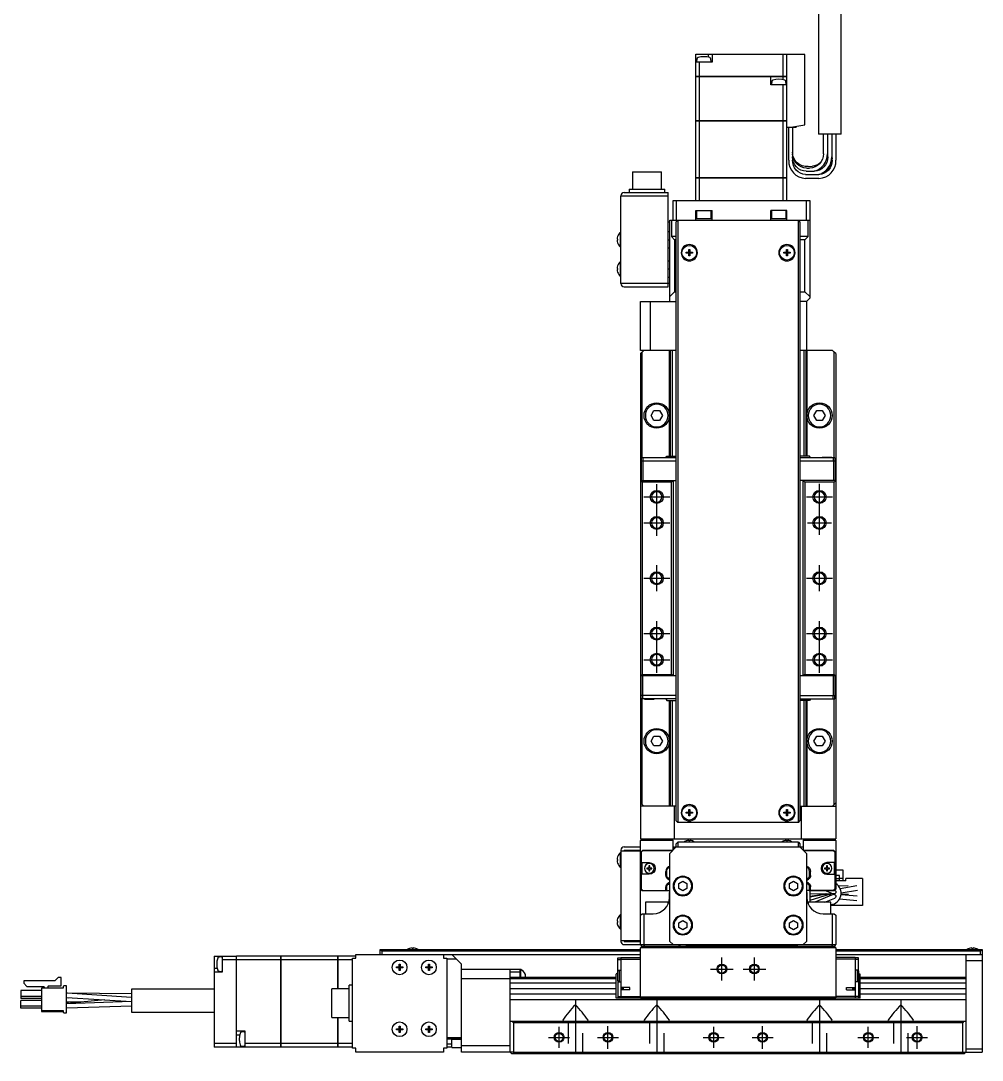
# Model space of a CAD drawing. Extents: x 0 to 1275, y -8 to 1015.
# Drawn here: x 334.2 to 629.6, y 322.2 to 641.4 of the extents above; entities that cross this region are included whole.
import ezdxf

# ---------------------------------------------------------------- set-up
doc = ezdxf.new("R2010")
doc.units = 0
doc.header["$LTSCALE"] = 0.5
doc.linetypes.add('CENTER', pattern=[50.8, 31.75, -6.35, 6.35, -6.35])
doc.linetypes.add('DASHED', pattern=[19.05, 12.7, -6.35])
for name, color, linetype in [('MSM_CENTER', 1, 'CENTER'), ('MSM_CONTINUOUS', 7, 'CONTINUOUS'), ('MSM_DASHED', 4, 'DASHED'), ('MSM_NARROW', 5, 'CONTINUOUS')]:
    doc.layers.add(name, color=color, linetype=linetype)

msp = doc.modelspace()

# ---------------------------------------------------------------- linework, layer by layer
at = {"layer": 'MSM_CENTER'}
for p, q in [((529.57, 483.21), (529.57, 499.21)), ((579.57, 483.56), (579.57, 499.21)), ((525.57, 495.21), (533.57, 495.21)), ((575.57, 495.21), (583.57, 495.21)), ((525.57, 487.21), (533.57, 487.21)), ((575.92, 487.21), (583.22, 487.21)), ((529.57, 466.21), (529.57, 474.21)), ((579.57, 466.21), (579.57, 474.21)), ((525.57, 470.21), (533.57, 470.21)), ((575.57, 470.21), (583.57, 470.21)), ((529.57, 441.21), (529.57, 457.21)), ((579.57, 441.21), (579.57, 457.21)), ((525.57, 453.21), (533.57, 453.21)), ((575.57, 453.21), (583.57, 453.21)), ((525.57, 445.21), (533.57, 445.21)), ((575.57, 445.21), (583.57, 445.21)), ((549.57, 346.71), (549.57, 353.71)), ((559.57, 346.71), (559.57, 353.71)), ((546.07, 350.21), (553.07, 350.21)), ((556.07, 350.21), (563.07, 350.21)), ((504.57, 340.71), (504.57, 322.21)), ((529.57, 340.71), (529.57, 322.21)), ((579.57, 340.71), (579.57, 322.21)), ((604.57, 340.71), (604.57, 322.21)), ((499.57, 325.98), (499.57, 332.44)), ((514.57, 325.71), (514.57, 332.71)), ((547.07, 325.98), (547.07, 332.44)), ((562.07, 325.71), (562.07, 332.71)), ((594.57, 325.98), (594.57, 332.44)), ((609.57, 325.71), (609.57, 332.71)), ((496.34, 329.21), (502.8, 329.21)), ((511.34, 329.21), (517.8, 329.21)), ((543.84, 329.21), (550.3, 329.21)), ((558.84, 329.21), (565.3, 329.21)), ((591.34, 329.21), (597.8, 329.21)), ((606.34, 329.21), (612.8, 329.21))]:
    msp.add_line(p, q, dxfattribs=at)
at = {"layer": 'MSM_CONTINUOUS'}
for p, q in [((579.22, 656.61), (579.22, 606.61)), ((586.22, 606.61), (586.22, 656.61)), ((541.57, 624.32), (541.57, 631.21)), ((541.57, 631.21), (569.57, 631.21)), ((541.9, 629.68), (541.83, 628.92)), ((545.32, 631.21), (545.32, 630.27)), ((546.3, 628.92), (546.23, 629.68)), ((546.57, 631.21), (546.57, 628.71)), ((568.41, 624.32), (568.41, 631.21)), ((569.57, 593.21), (569.57, 631.21)), ((575.07, 631.11), (569.57, 631.11)), ((575.07, 609.47), (575.07, 631.11)), ((546.57, 628.71), (541.57, 628.71)), ((542.72, 624.32), (542.72, 628.71)), ((541.57, 624.32), (569.57, 624.32)), ((541.57, 610.71), (541.57, 624.31)), ((569.57, 624.31), (541.57, 624.31)), ((541.58, 624.31), (541.58, 624.32)), ((542.72, 624.31), (542.72, 624.32)), ((542.72, 610.71), (542.72, 624.31)), ((564.57, 621.81), (564.57, 624.31)), ((564.9, 622.79), (564.83, 622.03)), ((568.32, 624.31), (568.32, 623.38)), ((568.41, 624.31), (568.41, 624.32)), ((569.3, 622.03), (569.23, 622.79)), ((569.56, 624.31), (569.56, 624.32)), ((569.57, 621.81), (564.57, 621.81)), ((568.41, 610.71), (568.41, 621.81)), ((541.57, 610.71), (569.57, 610.71)), ((541.57, 593.21), (541.57, 610.7)), ((569.57, 610.7), (541.57, 610.7)), ((541.58, 610.71), (541.58, 610.7)), ((542.72, 610.71), (542.72, 610.7)), ((542.72, 593.21), (542.72, 610.7)), ((568.41, 610.71), (568.41, 610.7)), ((568.41, 593.21), (568.41, 610.7)), ((569.56, 610.71), (569.56, 610.7)), ((572.37, 608.61), (569.57, 608.61)), ((570.12, 598.61), (570.12, 608.61)), ((570.17, 608.61), (575.07, 609.47)), ((571.32, 608.61), (571.32, 598.61)), ((572.37, 608.61), (572.37, 609)), ((586.22, 606.61), (579.22, 606.61)), ((580.82, 600.61), (580.82, 606.61)), ((582.02, 606.61), (582.02, 599.61)), ((582.12, 599.61), (582.12, 606.61)), ((583.32, 606.61), (583.32, 599.61)), ((583.42, 598.61), (583.42, 606.61)), ((584.62, 606.61), (584.62, 598.61)), ((571.32, 601.09), (571.32, 600.85)), ((581.96, 598.9), (582.12, 600.11)), ((582.02, 599.61), (581.96, 598.9)), ((581.96, 598.9), (581.96, 598.87)), ((581.96, 598.87), (581.96, 598.9)), ((522.14, 595.01), (530.99, 595.01)), ((522.14, 595.01), (522.14, 589.71)), ((530.99, 589.71), (530.99, 595.01)), ((575.32, 594.21), (579.41, 594.21)), ((575.48, 595.21), (577.95, 595.21)), ((575.63, 596.21), (576.51, 596.21)), ((576.08, 596.68), (577.47, 596.81)), ((579.41, 594.22), (579.37, 594.21)), ((541.57, 593.21), (569.57, 593.21)), ((541.57, 586.21), (541.57, 593.2)), ((569.57, 593.2), (541.57, 593.2)), ((541.58, 593.21), (541.58, 593.2)), ((542.72, 593.21), (542.72, 593.2)), ((542.72, 586.21), (542.72, 593.2)), ((568.41, 593.21), (568.41, 593.2)), ((568.41, 586.21), (568.41, 593.2)), ((569.56, 593.21), (569.56, 593.2)), ((569.57, 586.21), (569.57, 593.2)), ((579.41, 593.01), (575.32, 593.01)), ((518.57, 560.71), (518.57, 587.71)), ((518.57, 587.71), (533.07, 587.71)), ((519.57, 588.71), (533.07, 588.71)), ((521.07, 589.71), (532.07, 589.71)), ((521.07, 589.71), (521.07, 588.71)), ((532.07, 588.71), (532.07, 589.71)), ((533.07, 559.71), (533.07, 588.71)), ((534.57, 580.21), (534.57, 586.21)), ((534.57, 586.21), (576.57, 586.21)), ((535.57, 586.21), (535.57, 580.21)), ((575.57, 580.21), (575.57, 586.21)), ((576.57, 586.21), (576.57, 556.21)), ((541.57, 583.21), (546.57, 583.21)), ((541.57, 580.21), (541.57, 583.21)), ((541.82, 583.21), (541.82, 580.71)), ((546.32, 580.71), (546.32, 583.21)), ((546.57, 580.21), (546.57, 583.21)), ((569.57, 583.21), (564.57, 583.21)), ((564.57, 580.21), (564.57, 583.21)), ((564.82, 583.21), (564.82, 580.71)), ((569.32, 580.71), (569.32, 583.21)), ((569.57, 580.21), (569.57, 583.21)), ((533.07, 579.71), (533.57, 579.71)), ((533.57, 580.21), (576.57, 580.21)), ((533.57, 555.21), (533.57, 580.21)), ((534.07, 580.21), (534.07, 575.21)), ((536.07, 580.21), (535.57, 579.71)), ((535.57, 395.71), (535.57, 579.71)), ((536.07, 580.21), (536.07, 395.21)), ((541.82, 580.71), (546.32, 580.71)), ((564.82, 580.71), (569.32, 580.71)), ((573.07, 395.21), (573.07, 580.21)), ((573.57, 579.71), (573.07, 580.21)), ((573.57, 579.71), (573.57, 395.71)), ((576.07, 575.21), (576.07, 580.21)), ((517.53, 575.19), (517.53, 575.18)), ((518.38, 571.96), (518.38, 576.46)), ((518.57, 576.46), (518.38, 576.46)), ((533.07, 576.71), (533.57, 576.71)), ((534.07, 575.21), (535.07, 574.21)), ((535.57, 575.21), (534.07, 575.21)), ((576.07, 575.21), (573.57, 575.21)), ((575.07, 574.21), (576.07, 575.21)), ((517.38, 574.39), (517.53, 574.39)), ((517.53, 574.03), (517.38, 574.03)), ((517.53, 574.39), (517.53, 574.03)), ((517.53, 573.23), (517.53, 573.23)), ((518.38, 571.96), (518.57, 571.96)), ((533.07, 574.21), (533.57, 574.21)), ((533.07, 571.71), (533.57, 571.71)), ((535.07, 574.21), (535.07, 558.21)), ((535.57, 574.21), (535.07, 574.21)), ((575.07, 574.21), (573.57, 574.21)), ((575.07, 558.21), (575.07, 574.21)), ((538.59, 570.03), (538.59, 570.39)), ((538.59, 570.39), (539.39, 570.39)), ((539.39, 570.03), (538.59, 570.03)), ((539.37, 570.03), (539.37, 570.39)), ((539.39, 571.18), (539.75, 571.18)), ((539.39, 570.39), (539.39, 571.18)), ((539.39, 570.4), (539.75, 570.4)), ((539.39, 569.23), (539.39, 570.03)), ((539.75, 570.01), (539.39, 570.01)), ((539.75, 569.23), (539.39, 569.23)), ((539.75, 571.18), (539.75, 570.39)), ((539.75, 570.39), (540.54, 570.39)), ((539.75, 570.03), (539.75, 569.23)), ((540.54, 570.03), (539.75, 570.03)), ((539.76, 570.39), (539.76, 570.03)), ((540.54, 570.39), (540.54, 570.03)), ((568.59, 570.03), (568.59, 570.39)), ((568.59, 570.39), (569.39, 570.39)), ((569.39, 570.03), (568.59, 570.03)), ((569.37, 570.03), (569.37, 570.39)), ((569.39, 571.18), (569.75, 571.18)), ((569.39, 570.39), (569.39, 571.18)), ((569.39, 570.4), (569.75, 570.4)), ((569.39, 569.23), (569.39, 570.03)), ((569.75, 570.01), (569.39, 570.01)), ((569.75, 569.23), (569.39, 569.23)), ((569.75, 571.18), (569.75, 570.39)), ((569.75, 570.39), (570.54, 570.39)), ((569.75, 570.03), (569.75, 569.23)), ((570.54, 570.03), (569.75, 570.03)), ((569.76, 570.39), (569.76, 570.03)), ((570.54, 570.39), (570.54, 570.03)), ((517.38, 565.39), (517.53, 565.39)), ((517.53, 566.19), (517.53, 566.18)), ((517.53, 565.39), (517.53, 565.03)), ((518.38, 562.96), (518.38, 567.46)), ((518.57, 567.46), (518.38, 567.46)), ((533.07, 567.71), (533.57, 567.71)), ((533.07, 565.21), (533.57, 565.21)), ((517.53, 565.03), (517.38, 565.03)), ((517.53, 564.23), (517.53, 564.23)), ((518.38, 562.96), (518.57, 562.96)), ((533.07, 562.71), (533.57, 562.71)), ((533.57, 560.71), (518.57, 560.71)), ((519.57, 559.71), (533.07, 559.71)), ((533.57, 556.71), (535.07, 558.21)), ((535.07, 558.21), (535.57, 558.21)), ((573.57, 558.21), (575.07, 558.21)), ((575.07, 558.21), (576.57, 556.71)), ((575.57, 555.21), (576.57, 556.21)), ((524.57, 540.21), (524.57, 555.21)), ((524.57, 555.21), (535.57, 555.21)), ((527.57, 555.21), (527.57, 540.21)), ((575.57, 555.21), (573.57, 555.21)), ((575.57, 555.21), (575.57, 540.21)), ((535.57, 540.21), (524.57, 540.21)), ((525.57, 540.21), (524.57, 539.21)), ((525.07, 507.21), (525.07, 539.71)), ((533.47, 507.71), (533.47, 540.21)), ((533.77, 507.71), (533.77, 540.21)), ((534.27, 540.21), (534.27, 507.71)), ((583.57, 540.21), (573.57, 540.21)), ((574.86, 507.71), (574.86, 540.21)), ((575.37, 540.21), (575.37, 507.71)), ((575.67, 540.21), (575.67, 507.71)), ((584.07, 539.71), (583.57, 540.21)), ((584.07, 507.21), (584.07, 539.71)), ((584.57, 539.21), (584.07, 539.71)), ((524.57, 539.21), (524.57, 390.21)), ((584.57, 539.21), (584.57, 390.21)), ((527.83, 520.21), (528.7, 521.71)), ((528.7, 521.71), (530.43, 521.71)), ((530.43, 521.71), (531.3, 520.21)), ((577.83, 520.21), (578.7, 521.71)), ((578.7, 521.71), (580.43, 521.71)), ((580.43, 521.71), (581.3, 520.21)), ((528.7, 518.71), (527.83, 520.21)), ((530.43, 518.71), (528.7, 518.71)), ((531.3, 520.21), (530.43, 518.71)), ((578.7, 518.71), (577.83, 520.21)), ((580.43, 518.71), (578.7, 518.71)), ((581.3, 520.21), (580.43, 518.71)), ((532.34, 507.21), (532.64, 507.71)), ((532.64, 507.71), (535.57, 507.71)), ((576.5, 507.71), (573.57, 507.71)), ((576.8, 507.21), (576.5, 507.71)), ((524.77, 506.21), (524.77, 500.21)), ((535.57, 506.21), (524.77, 506.21)), ((524.82, 507.21), (524.82, 506.21)), ((535.57, 507.21), (524.82, 507.21)), ((525.27, 506.21), (525.27, 500.21)), ((525.32, 507.21), (525.32, 506.21)), ((528.77, 507.26), (525.77, 507.26)), ((525.77, 507.26), (525.77, 507.21)), ((528.77, 507.21), (528.77, 507.26)), ((584.32, 507.21), (573.57, 507.21)), ((584.37, 506.21), (573.57, 506.21)), ((583.37, 507.31), (580.37, 507.31)), ((580.37, 507.31), (580.37, 507.21)), ((583.37, 507.21), (583.37, 507.31)), ((583.82, 507.21), (583.82, 506.21)), ((583.87, 506.21), (583.87, 500.21)), ((584.32, 507.21), (584.32, 506.21)), ((584.37, 506.21), (584.37, 500.21)), ((525.07, 499.71), (524.57, 500.21)), ((524.57, 500.21), (535.57, 500.21)), ((525.07, 499.71), (525.07, 440.71)), ((534.07, 499.71), (525.07, 499.71)), ((534.07, 499.71), (534.57, 500.21)), ((534.07, 440.71), (534.07, 499.71)), ((534.57, 500.21), (534.57, 440.21)), ((584.57, 500.21), (573.57, 500.21)), ((574.57, 440.21), (574.57, 500.21)), ((574.57, 500.21), (575.07, 499.71)), ((575.07, 499.71), (575.07, 440.71)), ((584.07, 499.71), (575.07, 499.71)), ((584.57, 500.21), (584.07, 499.71)), ((584.07, 440.71), (584.07, 499.71)), ((524.57, 440.21), (525.07, 440.71)), ((525.07, 440.71), (534.07, 440.71)), ((534.57, 440.21), (534.07, 440.71)), ((575.07, 440.71), (574.57, 440.21)), ((575.07, 440.71), (584.07, 440.71)), ((584.07, 440.71), (584.57, 440.21)), ((535.57, 440.21), (524.57, 440.21)), ((524.77, 434.21), (524.77, 440.21)), ((525.27, 434.21), (525.27, 440.21)), ((584.57, 440.21), (573.57, 440.21)), ((583.87, 434.21), (583.87, 440.21)), ((584.37, 434.21), (584.37, 440.21)), ((535.57, 434.21), (524.77, 434.21)), ((524.82, 433.21), (524.82, 434.21)), ((525.32, 433.21), (525.32, 434.21)), ((573.57, 434.21), (584.37, 434.21)), ((583.82, 433.21), (583.82, 434.21)), ((584.32, 433.21), (584.32, 434.21)), ((535.57, 433.21), (524.82, 433.21)), ((525.07, 400.71), (525.07, 433.21)), ((525.77, 433.21), (525.77, 433.11)), ((525.77, 433.11), (528.77, 433.11)), ((528.77, 433.11), (528.77, 433.21)), ((532.34, 433.21), (532.64, 432.71)), ((532.64, 432.71), (535.57, 432.71)), ((533.47, 400.21), (533.47, 432.71)), ((533.77, 400.21), (533.77, 432.71)), ((534.27, 432.71), (534.27, 400.21)), ((573.57, 433.21), (584.32, 433.21)), ((576.5, 432.71), (573.57, 432.71)), ((574.86, 400.21), (574.86, 432.71)), ((575.37, 432.71), (575.37, 400.21)), ((575.67, 432.71), (575.67, 400.21)), ((576.8, 433.21), (576.5, 432.71)), ((580.37, 433.21), (580.37, 433.16)), ((580.37, 433.16), (583.37, 433.16)), ((583.37, 433.16), (583.37, 433.21)), ((584.07, 400.71), (584.07, 433.21)), ((527.83, 420.21), (528.7, 421.71)), ((528.7, 421.71), (530.43, 421.71)), ((530.43, 421.71), (531.3, 420.21)), ((577.83, 420.21), (578.7, 421.71)), ((578.7, 421.71), (580.43, 421.71)), ((580.43, 421.71), (581.3, 420.21)), ((528.7, 418.71), (527.83, 420.21)), ((530.43, 418.71), (528.7, 418.71)), ((531.3, 420.21), (530.43, 418.71)), ((578.7, 418.71), (577.83, 420.21)), ((580.43, 418.71), (578.7, 418.71)), ((581.3, 420.21), (580.43, 418.71)), ((524.57, 401.21), (525.57, 400.21)), ((535.57, 400.21), (524.57, 400.21)), ((535.07, 390.21), (535.07, 400.21)), ((539.39, 399.18), (539.75, 399.18)), ((539.39, 398.39), (539.39, 399.18)), ((539.75, 399.18), (539.75, 398.39)), ((569.39, 399.18), (569.75, 399.18)), ((569.39, 398.39), (569.39, 399.18)), ((569.75, 399.18), (569.75, 398.39)), ((573.57, 400.21), (584.57, 400.21)), ((574.07, 390.21), (574.07, 400.21)), ((583.57, 400.21), (584.57, 401.21)), ((538.59, 398.03), (538.59, 398.39)), ((538.59, 398.39), (539.39, 398.39)), ((539.39, 398.03), (538.59, 398.03)), ((539.37, 398.03), (539.37, 398.39)), ((539.39, 398.4), (539.75, 398.4)), ((539.39, 397.23), (539.39, 398.03)), ((539.75, 398.01), (539.39, 398.01)), ((539.75, 397.23), (539.39, 397.23)), ((539.75, 398.39), (540.54, 398.39)), ((539.75, 398.03), (539.75, 397.23)), ((540.54, 398.03), (539.75, 398.03)), ((539.76, 398.39), (539.76, 398.03)), ((540.54, 398.39), (540.54, 398.03)), ((568.59, 398.03), (568.59, 398.39)), ((568.59, 398.39), (569.39, 398.39)), ((569.39, 398.03), (568.59, 398.03)), ((569.37, 398.03), (569.37, 398.39)), ((569.39, 398.4), (569.75, 398.4)), ((569.39, 397.23), (569.39, 398.03)), ((569.75, 398.01), (569.39, 398.01)), ((569.75, 397.23), (569.39, 397.23)), ((569.75, 398.39), (570.54, 398.39)), ((569.75, 398.03), (569.75, 397.23)), ((570.54, 398.03), (569.75, 398.03)), ((569.76, 398.39), (569.76, 398.03)), ((570.54, 398.39), (570.54, 398.03)), ((535.57, 395.71), (536.07, 395.21)), ((573.07, 395.21), (536.07, 395.21)), ((573.07, 395.21), (573.57, 395.71)), ((524.57, 390.21), (584.57, 390.21)), ((524.57, 389.71), (525.07, 390.21)), ((534.57, 389.71), (524.57, 389.71)), ((524.57, 357.71), (524.57, 389.71)), ((534.57, 389.71), (534.07, 390.21)), ((534.57, 386.91), (534.57, 389.71)), ((538.59, 389.54), (538.59, 389.54)), ((539.39, 389.54), (539.39, 389.7)), ((539.75, 389.54), (539.39, 389.54)), ((539.75, 389.7), (539.75, 389.54)), ((540.54, 389.54), (540.54, 389.54)), ((568.59, 389.54), (568.59, 389.54)), ((569.39, 389.54), (569.39, 389.7)), ((569.75, 389.54), (569.39, 389.54)), ((569.75, 389.7), (569.75, 389.54)), ((570.54, 389.54), (570.54, 389.54)), ((575.07, 390.21), (574.57, 389.71)), ((574.57, 389.71), (574.57, 386.91)), ((584.57, 389.71), (574.57, 389.71)), ((584.07, 390.21), (584.57, 389.71)), ((584.57, 389.71), (584.57, 374.71)), ((518.57, 386.71), (518.57, 358.71)), ((518.57, 386.51), (524.57, 386.51)), ((519.57, 387.71), (524.57, 387.71)), ((519.57, 386.71), (524.57, 386.71)), ((519.57, 386.71), (519.57, 386.51)), ((519.57, 386.6), (524.57, 386.6)), ((525.27, 386.71), (524.77, 386.21)), ((525.32, 386.61), (524.82, 386.11)), ((525.27, 386.71), (534.57, 386.71)), ((525.32, 386.61), (534.47, 386.61)), ((535.57, 387.71), (533.57, 385.71)), ((534.57, 387.21), (535.07, 387.71)), ((534.77, 386.91), (534.57, 386.91)), ((535.07, 387.71), (574.57, 387.71)), ((535.57, 388.71), (536.07, 389.21)), ((535.57, 387.71), (535.57, 388.71)), ((536.07, 389.21), (536.07, 387.71)), ((573.07, 389.21), (536.07, 389.21)), ((573.07, 387.71), (573.07, 389.21)), ((573.07, 389.21), (573.57, 388.71)), ((573.57, 388.71), (573.57, 387.71)), ((575.57, 385.71), (573.57, 387.71)), ((574.57, 386.91), (574.37, 386.91)), ((574.57, 386.71), (583.87, 386.71)), ((574.67, 386.61), (583.82, 386.61)), ((583.82, 386.61), (584.32, 386.11)), ((583.87, 386.71), (584.37, 386.21)), ((517.38, 383.89), (517.53, 383.89)), ((517.53, 383.53), (517.38, 383.53)), ((517.53, 384.69), (517.53, 384.68)), ((517.53, 383.89), (517.53, 383.53)), ((518.38, 381.46), (518.38, 385.96)), ((518.57, 385.96), (518.38, 385.96)), ((524.77, 386.21), (524.77, 374.81)), ((524.82, 386.11), (524.82, 382.91)), ((533.57, 358.71), (533.57, 385.71)), ((575.57, 385.71), (575.57, 358.71)), ((584.32, 386.11), (584.32, 382.91)), ((584.37, 386.21), (584.37, 374.81)), ((517.53, 382.73), (517.53, 382.73)), ((518.38, 381.46), (518.57, 381.46)), ((524.82, 382.91), (527.27, 382.91)), ((525.02, 382.91), (525.02, 379.31)), ((527.14, 381.23), (526.52, 381.23)), ((526.52, 381.23), (526.52, 380.98)), ((526.52, 380.98), (527.14, 380.98)), ((527.39, 381.86), (527.14, 381.86)), ((527.14, 381.86), (527.14, 381.23)), ((527.14, 380.98), (527.14, 380.36)), ((527.14, 380.36), (527.39, 380.36)), ((527.39, 381.23), (527.39, 381.86)), ((528.02, 381.23), (527.39, 381.23)), ((527.39, 380.36), (527.39, 380.98)), ((527.39, 380.98), (528.02, 380.98)), ((528.02, 380.98), (528.02, 381.23)), ((532.34, 378.97), (532.34, 380.14)), ((532.64, 378.97), (532.64, 380.14)), ((576.5, 378.97), (576.5, 380.14)), ((576.8, 378.97), (576.8, 380.14)), ((581.74, 381.23), (581.12, 381.23)), ((581.12, 381.23), (581.12, 380.98)), ((581.12, 380.98), (581.74, 380.98)), ((581.99, 381.86), (581.74, 381.86)), ((581.74, 381.86), (581.74, 381.23)), ((581.74, 380.98), (581.74, 380.36)), ((581.74, 380.36), (581.99, 380.36)), ((584.32, 382.91), (581.87, 382.91)), ((581.99, 381.23), (581.99, 381.86)), ((582.62, 381.23), (581.99, 381.23)), ((581.99, 380.36), (581.99, 380.98)), ((581.99, 380.98), (582.62, 380.98)), ((582.62, 380.98), (582.62, 381.23)), ((584.12, 382.91), (584.12, 379.31)), ((586.82, 380.59), (584.57, 380.59)), ((586.82, 377.56), (586.82, 380.59)), ((524.77, 377.56), (524.82, 377.56)), ((524.77, 376.86), (524.82, 376.86)), ((524.82, 379.31), (524.82, 374.81)), ((527.27, 379.31), (524.82, 379.31)), ((533.49, 377.55), (532.99, 377.85)), ((532.99, 376.57), (533.49, 376.86)), ((533.57, 377.86), (533.14, 378.11)), ((533.49, 377.55), (533.57, 377.5)), ((533.57, 376.92), (533.49, 376.86)), ((536.32, 376.43), (537.57, 377.15)), ((537.57, 377.15), (538.82, 376.43)), ((570.32, 376.43), (571.57, 377.15)), ((571.57, 377.15), (572.82, 376.43)), ((575.57, 377.86), (576, 378.11)), ((575.64, 377.55), (575.57, 377.5)), ((575.57, 376.92), (575.64, 376.86)), ((575.64, 377.55), (576.15, 377.85)), ((576.15, 376.57), (575.64, 376.86)), ((581.87, 379.31), (584.32, 379.31)), ((584.32, 379.31), (584.32, 374.81)), ((584.37, 377.56), (584.32, 377.56)), ((584.37, 376.86), (584.32, 376.86)), ((585.71, 378.96), (584.57, 378.96)), ((585.71, 377.87), (584.57, 377.87)), ((587.62, 377.31), (584.57, 377.31)), ((585.71, 377.31), (585.71, 378.96)), ((586.82, 378.06), (585.71, 378.06)), ((587.62, 377.31), (587.62, 378.02)), ((592.82, 378.02), (587.62, 378.02)), ((592.82, 378.02), (592.82, 369.74)), ((524.57, 374.71), (525.07, 374.21)), ((524.77, 374.81), (525.27, 374.31)), ((524.82, 374.81), (525.32, 374.31)), ((532.67, 374.21), (525.07, 374.21)), ((525.27, 374.31), (533.57, 374.31)), ((532.34, 374.31), (532.34, 375.44)), ((532.64, 374.31), (532.64, 375.44)), ((532.67, 374.21), (532.77, 374.31)), ((533.14, 376.31), (533.57, 376.56)), ((533.47, 372.21), (533.47, 373.71)), ((533.57, 373.71), (533.47, 373.71)), ((536.32, 374.99), (536.32, 376.43)), ((537.57, 374.26), (536.32, 374.99)), ((538.82, 374.99), (537.57, 374.26)), ((538.82, 376.43), (538.82, 374.99)), ((570.32, 374.99), (570.32, 376.43)), ((571.57, 374.26), (570.32, 374.99)), ((572.82, 374.99), (571.57, 374.26)), ((572.82, 376.43), (572.82, 374.99)), ((576, 376.31), (575.57, 376.56)), ((583.87, 374.31), (575.57, 374.31)), ((575.67, 373.71), (575.57, 373.71)), ((575.67, 373.71), (575.67, 372.21)), ((576.37, 374.31), (576.47, 374.21)), ((584.07, 374.21), (576.47, 374.21)), ((576.5, 374.31), (576.5, 375.44)), ((576.57, 374.21), (576.57, 370.71)), ((576.8, 374.31), (576.8, 375.44)), ((581.66, 374.21), (583.78, 373.31)), ((584.32, 374.81), (583.82, 374.31)), ((584.37, 374.81), (583.87, 374.31)), ((584.07, 374.21), (584.57, 374.71)), ((588.4, 375.76), (585.44, 375.67)), ((591, 375.75), (585.93, 374.86)), ((586.21, 373.59), (591.23, 374.47)), ((533.07, 370.71), (526.07, 370.71)), ((526.07, 370.71), (526.07, 367.21)), ((533.07, 370.25), (533.07, 370.71)), ((583.07, 370.71), (576.07, 370.71)), ((576.07, 370.71), (576.07, 370.25)), ((576.57, 373.39), (582.7, 373.26)), ((576.57, 372.55), (581.5, 373.26)), ((581.3, 373.15), (576.57, 372.24)), ((582.53, 373.13), (576.57, 371.22)), ((576.97, 372.32), (576.97, 372.61)), ((583.78, 373.11), (578.13, 370.71)), ((581.2, 370.71), (584.25, 372.01)), ((583.07, 367.21), (583.07, 370.71)), ((585.76, 371.75), (591.06, 371.26)), ((591.17, 372.56), (586.19, 373.01)), ((588.43, 373.06), (586.2, 373.12)), ((524.57, 366.71), (525.07, 367.21)), ((525.07, 367.21), (528.47, 367.21)), ((525.57, 367.21), (525.57, 357.71)), ((580.67, 367.21), (584.07, 367.21)), ((592.82, 369.74), (583.07, 369.74)), ((583.57, 357.71), (583.57, 367.21)), ((584.07, 367.21), (584.57, 366.71)), ((517.38, 364.89), (517.53, 364.89)), ((517.53, 364.53), (517.38, 364.53)), ((517.53, 365.69), (517.53, 365.68)), ((517.53, 364.89), (517.53, 364.53)), ((518.38, 362.46), (518.38, 366.96)), ((518.57, 366.96), (518.38, 366.96)), ((536.32, 364.43), (537.57, 365.15)), ((536.32, 362.99), (536.32, 364.43)), ((537.57, 365.15), (538.82, 364.43)), ((538.82, 364.43), (538.82, 362.99)), ((570.32, 364.43), (571.57, 365.15)), ((570.32, 362.99), (570.32, 364.43)), ((571.57, 365.15), (572.82, 364.43)), ((572.82, 364.43), (572.82, 362.99)), ((584.57, 366.71), (584.57, 357.71)), ((517.53, 363.73), (517.53, 363.73)), ((518.38, 362.46), (518.57, 362.46)), ((537.57, 362.26), (536.32, 362.99)), ((538.82, 362.99), (537.57, 362.26)), ((571.57, 362.26), (570.32, 362.99)), ((572.82, 362.99), (571.57, 362.26)), ((524.57, 358.91), (518.57, 358.91)), ((519.57, 358.91), (519.57, 358.71)), ((519.57, 358.71), (524.57, 358.71)), ((519.57, 357.71), (584.56, 357.71)), ((525.77, 357.21), (525.57, 357.71)), ((533.57, 358.71), (534.57, 357.71)), ((536.77, 357.51), (536.97, 357.71)), ((538.47, 357.71), (538.47, 357.61)), ((538.47, 357.61), (540.27, 357.61)), ((540.17, 357.71), (540.37, 357.51)), ((574.57, 357.71), (575.57, 358.71)), ((583.57, 357.71), (583.36, 357.21)), ((437.07, 353.51), (437.07, 354.71)), ((437.07, 354.71), (524.57, 354.71)), ((444.57, 354.71), (444.57, 356.21)), ((444.57, 356.21), (445.07, 355.71)), ((444.57, 356.21), (524.57, 356.21)), ((445.07, 355.71), (445.07, 354.71)), ((524.57, 355.71), (445.07, 355.71)), ((453.59, 356.54), (453.59, 356.54)), ((454.39, 356.54), (454.39, 356.7)), ((454.75, 356.54), (454.39, 356.54)), ((454.75, 356.7), (454.75, 356.54)), ((455.54, 356.54), (455.54, 356.54)), ((464.07, 354.71), (464.07, 353.51)), ((469.57, 351.71), (466.57, 354.71)), ((525.07, 357.21), (524.57, 356.71)), ((584.57, 356.71), (524.57, 356.71)), ((524.57, 341.21), (524.57, 356.71)), ((525.07, 357.21), (584.07, 357.21)), ((536.57, 357.51), (536.27, 357.21)), ((536.77, 357.51), (536.57, 357.51)), ((572.57, 357.51), (540.37, 357.51)), ((572.87, 357.21), (572.57, 357.51)), ((584.57, 356.71), (584.07, 357.21)), ((584.57, 356.71), (584.57, 341.21)), ((584.57, 356.21), (629.57, 356.21)), ((629.07, 355.71), (584.57, 355.71)), ((584.57, 354.71), (629.57, 354.71)), ((624.57, 354.71), (624.57, 324.71)), ((625.59, 356.54), (625.59, 356.54)), ((626.39, 356.54), (626.39, 356.7)), ((626.75, 356.54), (626.39, 356.54)), ((626.75, 356.7), (626.75, 356.54)), ((627.54, 356.54), (627.54, 356.54)), ((629.07, 355.71), (629.57, 356.21)), ((629.07, 354.71), (629.07, 355.71)), ((629.57, 356.21), (629.57, 324.71)), ((393.57, 354.21), (393.57, 326.21)), ((393.57, 354.21), (400.46, 354.21)), ((395.86, 353.94), (395.09, 353.87)), ((396.07, 354.21), (396.07, 349.21)), ((400.46, 353.05), (396.07, 353.05)), ((400.46, 326.21), (400.46, 354.21)), ((400.47, 354.2), (400.46, 354.2)), ((400.47, 353.05), (400.46, 353.05)), ((414.07, 354.21), (400.47, 354.21)), ((400.47, 326.21), (400.47, 354.21)), ((414.07, 353.05), (400.47, 353.05)), ((414.07, 326.21), (414.07, 354.21)), ((414.07, 354.2), (414.08, 354.2)), ((414.07, 353.05), (414.08, 353.05)), ((414.08, 354.21), (414.08, 326.21)), ((431.57, 354.21), (414.08, 354.21)), ((431.57, 353.05), (414.08, 353.05)), ((431.57, 344.13), (431.57, 354.21)), ((431.57, 354.2), (431.58, 354.2)), ((431.57, 353.05), (431.58, 353.05)), ((431.58, 354.21), (431.58, 344.13)), ((437.07, 354.21), (431.58, 354.21)), ((436.07, 353.05), (431.58, 353.05)), ((436.07, 325.91), (436.07, 353.51)), ((436.07, 353.51), (437.07, 353.51)), ((450.39, 351.68), (450.75, 351.68)), ((450.39, 350.89), (450.39, 351.68)), ((450.75, 351.68), (450.75, 350.89)), ((459.39, 351.68), (459.75, 351.68)), ((459.39, 350.89), (459.39, 351.68)), ((459.75, 351.68), (459.75, 350.89)), ((464.07, 353.51), (465.07, 353.51)), ((465.07, 353.51), (465.07, 325.91)), ((468.07, 353.21), (465.07, 353.21)), ((469.57, 324.71), (469.57, 351.71)), ((517.57, 353.61), (518.57, 353.61)), ((517.57, 349.61), (517.57, 353.61)), ((517.57, 353.11), (518.57, 353.11)), ((518.57, 353.71), (524.57, 353.71)), ((518.57, 353.71), (518.57, 341.31)), ((518.57, 353.21), (524.57, 353.21)), ((590.57, 353.71), (584.57, 353.71)), ((590.57, 353.21), (584.57, 353.21)), ((590.57, 353.71), (590.57, 341.31)), ((591.57, 353.61), (590.57, 353.61)), ((591.57, 353.11), (590.57, 353.11)), ((591.57, 349.61), (591.57, 353.61)), ((629.57, 352.71), (624.57, 352.71)), ((393.57, 350.46), (394.51, 350.46)), ((396.07, 349.21), (393.57, 349.21)), ((395.09, 349.54), (395.86, 349.48)), ((449.59, 350.53), (449.59, 350.89)), ((449.59, 350.89), (450.39, 350.89)), ((450.39, 350.53), (449.59, 350.53)), ((450.37, 350.53), (450.37, 350.89)), ((450.39, 350.9), (450.75, 350.9)), ((450.39, 349.73), (450.39, 350.53)), ((450.75, 350.51), (450.39, 350.51)), ((450.75, 349.73), (450.39, 349.73)), ((450.75, 350.89), (451.54, 350.89)), ((450.75, 350.53), (450.75, 349.73)), ((451.54, 350.53), (450.75, 350.53)), ((450.76, 350.89), (450.76, 350.53)), ((451.54, 350.89), (451.54, 350.53)), ((458.59, 350.53), (458.59, 350.89)), ((458.59, 350.89), (459.39, 350.89)), ((459.39, 350.53), (458.59, 350.53)), ((459.37, 350.53), (459.37, 350.89)), ((459.39, 350.9), (459.75, 350.9)), ((459.39, 349.73), (459.39, 350.53)), ((459.75, 350.51), (459.39, 350.51)), ((459.75, 349.73), (459.39, 349.73)), ((459.75, 350.89), (460.54, 350.89)), ((460.54, 350.53), (459.75, 350.53)), ((459.75, 350.53), (459.75, 349.73)), ((459.76, 350.89), (459.76, 350.53)), ((460.54, 350.89), (460.54, 350.53)), ((469.57, 350.21), (487.57, 350.21)), ((484.57, 324.71), (484.57, 350.21)), ((487.57, 349.21), (484.57, 349.21)), ((487.57, 347.71), (487.57, 350.21)), ((487.82, 350.06), (487.57, 350.06)), ((487.82, 347.71), (487.82, 350.06)), ((489.22, 347.71), (489.22, 348.55)), ((517.52, 348.91), (517.07, 348.64)), ((517.07, 341.31), (517.07, 348.64)), ((517.47, 349.61), (517.47, 348.88)), ((517.97, 349.61), (517.47, 349.61)), ((517.52, 349.61), (517.52, 346.61)), ((517.57, 349.91), (518.57, 349.91)), ((517.97, 349.91), (517.97, 346.31)), ((591.57, 349.91), (590.57, 349.91)), ((591.17, 349.91), (591.17, 346.31)), ((591.67, 349.61), (591.17, 349.61)), ((591.67, 346.61), (591.67, 349.61)), ((591.67, 348.88), (592.07, 348.64)), ((592.07, 341.31), (592.07, 348.64)), ((335.06, 346.57), (335.06, 345.87)), ((344.6, 346.57), (335.06, 346.57)), ((335.06, 345.87), (336.06, 344.87)), ((336.06, 344.87), (341.19, 344.87)), ((342.62, 344.31), (342.62, 344.91)), ((342.77, 345.06), (346.62, 345.06)), ((345.62, 347.59), (344.6, 346.57)), ((346.62, 347.59), (345.62, 347.59)), ((346.62, 345.06), (346.62, 347.59)), ((348.17, 345.02), (347.45, 345.02)), ((348.17, 336.74), (348.17, 345.02)), ((435.07, 334.21), (435.07, 345.21)), ((436.07, 345.21), (435.07, 345.21)), ((484.57, 347.21), (469.57, 347.21)), ((484.57, 347.71), (517.07, 347.71)), ((517.07, 347.2), (484.57, 347.2)), ((517.07, 345.82), (484.57, 345.82)), ((517.52, 346.61), (517.97, 346.61)), ((517.57, 346.61), (517.57, 341.31)), ((517.57, 346.31), (518.57, 346.31)), ((591.57, 346.31), (590.57, 346.31)), ((591.17, 346.61), (591.67, 346.61)), ((591.57, 346.61), (591.57, 341.31)), ((592.07, 347.71), (624.57, 347.71)), ((624.57, 347.2), (592.07, 347.2)), ((624.57, 345.82), (592.07, 345.82)), ((334.17, 343.58), (334.17, 341.18)), ((340.52, 343.58), (334.17, 343.58)), ((340.52, 341.78), (334.17, 341.78)), ((347.15, 344.31), (340.52, 344.31)), ((340.52, 344.31), (340.52, 337.2)), ((341.47, 344.59), (341.47, 344.31)), ((347.15, 344.72), (347.15, 344.31)), ((348.5, 342.76), (348.17, 342.76)), ((348.37, 342.75), (348.17, 342.76)), ((368.17, 341.51), (348.37, 342.75)), ((368.17, 342.61), (348.5, 342.76)), ((368.17, 343.98), (368.17, 336.98)), ((393.57, 343.98), (368.17, 343.98)), ((429.77, 335.28), (429.77, 344.13)), ((435.07, 344.13), (429.77, 344.13)), ((484.57, 344.21), (517.07, 344.21)), ((484.57, 342.6), (517.07, 342.6)), ((517.57, 341.81), (524.57, 341.81)), ((521.27, 344.56), (518.57, 344.56)), ((518.57, 344.21), (519.37, 344.21)), ((521.27, 343.86), (518.57, 343.86)), ((519.37, 343.86), (519.37, 344.56)), ((521.27, 343.86), (521.27, 344.56)), ((524.57, 341.71), (584.57, 341.71)), ((591.57, 341.81), (584.57, 341.81)), ((587.87, 344.56), (590.57, 344.56)), ((587.87, 343.86), (587.87, 344.56)), ((587.87, 343.86), (590.57, 343.86)), ((589.77, 343.86), (589.77, 344.56)), ((589.77, 344.21), (590.57, 344.21)), ((592.07, 344.21), (624.57, 344.21)), ((592.07, 342.6), (624.57, 342.6)), ((340.52, 341.18), (334.17, 341.18)), ((334.17, 338.18), (334.17, 340.58)), ((340.52, 340.58), (334.17, 340.58)), ((340.52, 338.78), (334.17, 338.78)), ((348.17, 341.46), (348.29, 341.45)), ((348.17, 341.45), (348.95, 341.41)), ((348.83, 340.06), (348.17, 340.06)), ((348.45, 339.59), (348.17, 339.57)), ((348.24, 339.56), (348.17, 339.56)), ((368.17, 340.21), (348.24, 339.56)), ((348.28, 338.26), (368.17, 338.91)), ((348.29, 341.45), (368.15, 340.21)), ((360.01, 340.72), (348.45, 339.59)), ((353.69, 340.1), (348.83, 340.06)), ((624.57, 340.71), (484.57, 340.71)), ((524.57, 341.31), (517.07, 341.31)), ((584.57, 341.21), (524.57, 341.21)), ((592.07, 341.31), (584.57, 341.31)), ((340.52, 338.18), (334.17, 338.18)), ((340.52, 337.45), (347.15, 337.45)), ((340.52, 337.2), (347.15, 337.2)), ((347.15, 337.45), (347.15, 337.04)), ((347.45, 336.74), (348.17, 336.74)), ((348.17, 338.26), (348.28, 338.26)), ((368.17, 336.98), (393.57, 336.98)), ((429.77, 335.28), (435.07, 335.28)), ((431.57, 326.21), (431.57, 335.28)), ((431.58, 335.28), (431.58, 326.21)), ((435.07, 334.21), (436.07, 334.21)), ((450.39, 332.68), (450.75, 332.68)), ((450.39, 331.89), (450.39, 332.68)), ((450.75, 332.68), (450.75, 331.89)), ((459.39, 332.68), (459.75, 332.68)), ((459.39, 331.89), (459.39, 332.68)), ((459.75, 332.68), (459.75, 331.89)), ((484.57, 334.21), (624.57, 334.21)), ((485.07, 334.21), (485.57, 333.71)), ((623.57, 333.71), (485.57, 333.71)), ((485.57, 333.71), (485.57, 324.71)), ((500.67, 334.34), (500.69, 334.45)), ((500.82, 334.21), (500.67, 334.34)), ((508.31, 334.21), (508.47, 334.34)), ((508.47, 334.34), (508.44, 334.45)), ((525.67, 334.34), (525.69, 334.45)), ((525.82, 334.21), (525.67, 334.34)), ((533.31, 334.21), (533.47, 334.34)), ((533.47, 334.34), (533.44, 334.45)), ((575.67, 334.34), (575.69, 334.45)), ((575.82, 334.21), (575.67, 334.34)), ((583.31, 334.21), (583.47, 334.34)), ((583.47, 334.34), (583.44, 334.45)), ((600.67, 334.34), (600.69, 334.45)), ((600.82, 334.21), (600.67, 334.34)), ((608.31, 334.21), (608.47, 334.34)), ((608.47, 334.34), (608.44, 334.45)), ((623.57, 333.71), (624.07, 334.21)), ((623.57, 324.71), (623.57, 333.71)), ((400.47, 331.21), (402.97, 331.21)), ((400.47, 329.96), (401.4, 329.96)), ((402.75, 330.94), (401.98, 330.87)), ((402.97, 331.21), (402.97, 326.21)), ((449.59, 331.53), (449.59, 331.89)), ((449.59, 331.89), (450.39, 331.89)), ((450.39, 331.53), (449.59, 331.53)), ((450.37, 331.53), (450.37, 331.89)), ((450.39, 331.9), (450.75, 331.9)), ((450.39, 330.73), (450.39, 331.53)), ((450.75, 331.51), (450.39, 331.51)), ((450.75, 330.73), (450.39, 330.73)), ((450.75, 331.89), (451.54, 331.89)), ((451.54, 331.53), (450.75, 331.53)), ((450.75, 331.53), (450.75, 330.73)), ((450.76, 331.89), (450.76, 331.53)), ((451.54, 331.89), (451.54, 331.53)), ((458.59, 331.53), (458.59, 331.89)), ((458.59, 331.89), (459.39, 331.89)), ((459.39, 331.53), (458.59, 331.53)), ((459.37, 331.53), (459.37, 331.89)), ((459.39, 331.9), (459.75, 331.9)), ((459.39, 330.73), (459.39, 331.53)), ((459.75, 331.51), (459.39, 331.51)), ((459.75, 330.73), (459.39, 330.73)), ((459.75, 331.89), (460.54, 331.89)), ((459.75, 331.53), (459.75, 330.73)), ((460.54, 331.53), (459.75, 331.53)), ((459.76, 331.89), (459.76, 331.53)), ((460.54, 331.89), (460.54, 331.53)), ((465.07, 329.21), (469.57, 329.21)), ((400.46, 327.36), (393.57, 327.36)), ((400.46, 326.21), (393.57, 326.21)), ((400.47, 327.37), (400.46, 327.37)), ((400.47, 326.22), (400.46, 326.22)), ((414.07, 326.21), (400.47, 326.21)), ((401.98, 326.54), (402.75, 326.48)), ((414.07, 327.36), (402.97, 327.36)), ((414.07, 327.37), (414.08, 327.37)), ((414.07, 326.22), (414.08, 326.22)), ((431.57, 327.36), (414.08, 327.36)), ((431.57, 326.21), (414.08, 326.21)), ((431.57, 327.37), (431.58, 327.37)), ((431.57, 326.22), (431.58, 326.22)), ((436.07, 327.36), (431.58, 327.36)), ((436.07, 326.21), (431.58, 326.21)), ((437.07, 325.91), (436.07, 325.91)), ((437.07, 324.71), (437.07, 325.91)), ((465.07, 325.91), (464.07, 325.91)), ((464.07, 325.91), (464.07, 324.71)), ((469.57, 328.71), (465.07, 328.71)), ((465.07, 327.21), (466.57, 327.21)), ((466.57, 326.21), (465.07, 326.21)), ((466.57, 326.11), (466.57, 328.61)), ((469.57, 328.61), (466.57, 328.61)), ((466.57, 326.11), (469.57, 326.11)), ((469.57, 326.71), (484.57, 326.71)), ((624.57, 325.71), (629.57, 325.71)), ((464.07, 324.71), (437.07, 324.71)), ((485.56, 324.71), (469.57, 324.71)), ((484.57, 324.71), (485.07, 324.21)), ((624.07, 324.21), (485.07, 324.21)), ((485.57, 324.71), (623.57, 324.71)), ((623.57, 324.71), (629.57, 324.71)), ((624.07, 324.21), (624.57, 324.71))]:
    msp.add_line(p, q, dxfattribs=at)
at = {"layer": 'MSM_CONTINUOUS', "extrusion": (0, 0, -1)}
for centre, radius in [((-539.57, 570.21), 2.5), ((-569.57, 570.21), 2.5), ((-529.57, 520.21), 3.5), ((-579.57, 520.21), 3.5), ((-529.57, 495.21), 1.62), ((-579.57, 495.21), 1.62), ((-529.57, 487.21), 1.62), ((-579.57, 487.21), 1.62), ((-529.57, 470.21), 1.62), ((-579.57, 470.21), 1.62), ((-529.57, 453.21), 1.62), ((-579.57, 453.21), 1.62), ((-529.57, 445.21), 1.62), ((-579.57, 445.21), 1.62), ((-529.57, 420.21), 3.5), ((-579.57, 420.21), 3.5), ((-539.57, 398.21), 2.5), ((-569.57, 398.21), 2.5), ((-527.27, 381.11), 1.5), ((-581.87, 381.11), 1.5), ((-537.57, 375.71), 3), ((-537.57, 375.71), 2.75), ((-571.57, 375.71), 3), ((-571.57, 375.71), 2.75), ((-537.57, 363.71), 3), ((-537.57, 363.71), 2.75), ((-571.57, 363.71), 3), ((-571.57, 363.71), 2.75)]:
    msp.add_circle(centre, radius, dxfattribs=at)
at = {"layer": 'MSM_CONTINUOUS'}
for centre, radius in [((539.57, 570.21), 2.25), ((569.57, 570.21), 2.25), ((529.57, 520.21), 3.9), ((579.57, 520.21), 3.9), ((529.57, 420.21), 3.9), ((579.57, 420.21), 3.9), ((539.57, 398.21), 2.25), ((569.57, 398.21), 2.25), ((450.57, 350.71), 2.25), ((459.57, 350.71), 2.25), ((549.57, 350.21), 1.23), ((559.57, 350.21), 1.23), ((450.57, 331.71), 2.25), ((459.57, 331.71), 2.25), ((499.57, 329.21), 1.23), ((514.57, 329.21), 1.23), ((547.07, 329.21), 1.23), ((562.07, 329.21), 1.23), ((594.57, 329.21), 1.23), ((609.57, 329.21), 1.23)]:
    msp.add_circle(centre, radius, dxfattribs=at)
for centre, radius, start, end in [((542.03, 628.9), 0.2, 175, 251.8051), ((542.4, 629.64), 0.5, 107.6292, 175), ((544.07, 624.4), 6, 72.3708, 107.6292), ((545.73, 629.64), 0.5, 5, 72.3708), ((546.1, 628.9), 0.2, 288.1949, 5), ((565.4, 622.75), 0.5, 107.6292, 175), ((567.07, 617.51), 6, 72.3708, 107.6292), ((568.73, 622.75), 0.5, 5, 72.3708), ((565.03, 622.01), 0.2, 175, 270), ((569.1, 622.01), 0.2, 270, 5), ((576.43, 600.58), 5.59, 285.9654, 0.2921), ((575.52, 598.42), 5.41, 177.9657, 267.8137), ((577.75, 599.53), 5.57, 287.3809, 0.7723), ((579.21, 598.41), 5.41, 272.1273, 2.0933), ((519.57, 587.71), 1, 90, 180), ((520.37, 574.21), 2.99, 161.0315, 176.554), ((520.37, 574.21), 3, 131.4096, 160.9979), ((520.37, 574.21), 2.99, 183.446, 198.9685), ((520.37, 574.21), 3, 199.0021, 228.5904), ((520.37, 565.21), 2.99, 161.0315, 176.554), ((520.37, 565.21), 3, 131.4096, 160.9979), ((520.37, 565.21), 2.99, 183.446, 198.9685), ((520.37, 565.21), 3, 199.0021, 228.5904), ((519.57, 560.71), 1, 180, 270), ((539.57, 386.71), 3, 109.0021, 123.5573), ((539.57, 386.71), 2.99, 93.446, 108.9685), ((539.57, 386.71), 2.99, 71.0315, 86.554), ((539.57, 386.71), 3, 56.4427, 70.9979), ((569.57, 386.71), 3, 109.0021, 123.5573), ((569.57, 386.71), 2.99, 93.446, 108.9685), ((569.57, 386.71), 2.99, 71.0315, 86.554), ((569.57, 386.71), 3, 56.4427, 70.9979), ((519.57, 386.71), 1, 90, 180), ((520.37, 383.71), 2.99, 161.0315, 176.554), ((520.37, 383.71), 2.99, 183.446, 198.9685), ((520.37, 383.71), 3, 131.4096, 160.9979), ((520.37, 383.71), 3, 199.0021, 228.5904), ((534.14, 380.14), 1.8, 108.4661, 179.9993), ((575, 380.14), 1.5, 0.0002, 67.6613), ((581.87, 381.11), 1.8, 90, 270), ((533.64, 378.97), 1.3, 180, 240), ((575.5, 378.97), 1, 300, 0), ((533.64, 375.44), 1.3, 120, 180), ((575.5, 375.44), 1, 0, 60), ((582.72, 373.48), 3.5, 275.7392, 58.091), ((528.47, 372.21), 5, 270, 0), ((580.67, 372.21), 5, 180, 270), ((582.72, 373.48), 3.5, 188.8136, 191.7675), ((520.37, 364.71), 2.99, 161.0315, 176.554), ((520.37, 364.71), 2.99, 183.446, 198.9685), ((520.37, 364.71), 3, 131.4096, 160.9979), ((520.37, 364.71), 3, 199.0021, 228.5904), ((519.57, 358.71), 1, 180, 270), ((526.07, 358.71), 1.8, 213.5573, 236.4427), ((583.07, 358.71), 1.8, 303.5573, 326.4427), ((454.57, 353.71), 3, 109.0021, 123.5573), ((454.57, 353.71), 2.99, 93.446, 108.9685), ((454.57, 353.71), 2.99, 71.0315, 86.554), ((454.57, 353.71), 3, 56.4427, 70.9979), ((626.57, 353.71), 3, 109.0021, 123.5573), ((626.57, 353.71), 2.99, 93.446, 108.9685), ((626.57, 353.71), 2.99, 71.0315, 86.554), ((626.57, 353.71), 3, 56.4427, 70.9979), ((400.38, 351.71), 6, 162.3708, 197.6292), ((395.13, 353.37), 0.5, 95, 162.3708), ((395.88, 353.74), 0.2, 18.1949, 95), ((395.13, 350.04), 0.5, 197.6292, 265), ((395.88, 349.68), 0.2, 265, 341.8051), ((486.25, 347.21), 3.25, 24.3004, 61.2734), ((347.45, 344.72), 0.3, 90, 180), ((530.94, 313.76), 36.66, 136.0228, 145.6264), ((478.19, 313.76), 36.66, 34.3736, 43.9772), ((555.94, 313.76), 36.66, 136.0228, 145.6264), ((503.19, 313.76), 36.66, 34.3736, 43.9772), ((605.94, 313.76), 36.66, 136.0228, 145.6264), ((553.19, 313.76), 36.66, 34.3736, 43.9772), ((630.94, 313.76), 36.66, 136.0228, 145.6264), ((578.19, 313.76), 36.66, 34.3736, 43.9772), ((347.45, 337.04), 0.3, 180, 270), ((407.27, 328.71), 6, 162.3708, 197.6292), ((402.02, 330.37), 0.5, 95, 162.3708), ((402.77, 330.74), 0.2, 0, 95), ((402.02, 327.04), 0.5, 197.6292, 265), ((402.77, 326.68), 0.2, 265, 360), ((484.07, 325.71), 1.8, 326.251, 326.4427), ((484.97, 324.17), 0.794, 2.4308, 42.2411), ((624.16, 324.17), 0.794, 137.7589, 177.5692), ((625.07, 325.71), 1.8, 213.5573, 213.749)]:
    msp.add_arc(centre, radius, start, end, dxfattribs=at)
at = {"layer": 'MSM_CONTINUOUS', "extrusion": (0, 0, -1)}
for centre, radius, start, end in [((-575.67, 600.56), 4.36, 270.5892, 0.5857), ((-575.71, 601.06), 4.39, 265.0821, 0.1308), ((-576.46, 600.57), 4.36, 179.4314, 269.3937), ((-575.53, 598.42), 4.22, 272.8542, 2.5704), ((-575.6, 599.49), 4.29, 271.642, 1.5567), ((-577.08, 601.16), 4.37, 232.9581, 264.9542), ((-577.83, 599.5), 4.29, 178.4892, 268.3121), ((-579.2, 598.42), 4.22, 177.5064, 267.069), ((-577.97, 599.5), 5.45, 181.1091, 246.0046), ((-527.27, 381.11), 1.8, 90, 270), ((-534.14, 380.14), 1.5, 0.0002, 67.6613), ((-575, 380.14), 1.8, 108.4661, 179.9993), ((-533.64, 378.97), 1, 300, 0), ((-575.5, 378.97), 1.3, 180, 240), ((-587.07, 377.56), 0.25, 270, 0), ((-533.64, 375.44), 1, 0, 60), ((-575.5, 375.44), 1.3, 120, 180), ((-582.72, 373.86), 0.6, 211.8083, 271.1935), ((-584.02, 373.86), 0.6, 114.2952, 293.0163), ((-581.42, 372.56), 0.6, 79.1542, 142.4513), ((-581.42, 373.86), 0.6, 253.9147, 261.7575), ((-582.72, 372.56), 0.6, 72.212, 148.1918), ((-584.02, 372.56), 0.6, 66.9836, 246.9837), ((-341.19, 344.59), 0.28, 90, 180), ((-342.77, 344.91), 0.15, 0, 90)]:
    msp.add_arc(centre, radius, start, end, dxfattribs=at)
at = {"layer": 'MSM_DASHED'}
for p, q in [((500.67, 333.71), (500.67, 334.34)), ((508.47, 333.71), (500.67, 333.71)), ((502.32, 333.71), (502.32, 324.21)), ((506.82, 324.21), (506.82, 333.71)), ((508.47, 333.71), (508.47, 334.34)), ((525.67, 333.71), (525.67, 334.34)), ((533.47, 333.71), (525.67, 333.71)), ((527.32, 333.71), (527.32, 324.21)), ((531.82, 324.21), (531.82, 333.71)), ((533.47, 333.71), (533.47, 334.34)), ((575.67, 333.71), (575.67, 334.34)), ((583.47, 333.71), (575.67, 333.71)), ((577.32, 333.71), (577.32, 324.21)), ((581.82, 324.21), (581.82, 333.71)), ((583.47, 333.71), (583.47, 334.34)), ((600.67, 333.71), (600.67, 334.34)), ((608.47, 333.71), (600.67, 333.71)), ((602.32, 333.71), (602.32, 324.21)), ((606.82, 324.21), (606.82, 333.71)), ((608.47, 333.71), (608.47, 334.34))]:
    msp.add_line(p, q, dxfattribs=at)
at = {"layer": 'MSM_NARROW'}
for centre, radius in [((529.57, 495.21), 2), ((579.57, 495.21), 2), ((529.57, 487.21), 2), ((579.57, 487.21), 2), ((529.57, 470.21), 2), ((579.57, 470.21), 2), ((529.57, 453.21), 2), ((579.57, 453.21), 2), ((529.57, 445.21), 2), ((579.57, 445.21), 2), ((549.57, 350.21), 1.5), ((559.57, 350.21), 1.5), ((499.57, 329.21), 1.5), ((514.57, 329.21), 1.5), ((547.07, 329.21), 1.5), ((562.07, 329.21), 1.5), ((594.57, 329.21), 1.5), ((609.57, 329.21), 1.5)]:
    msp.add_circle(centre, radius, dxfattribs=at)

doc.saveas('drawing.dxf')
